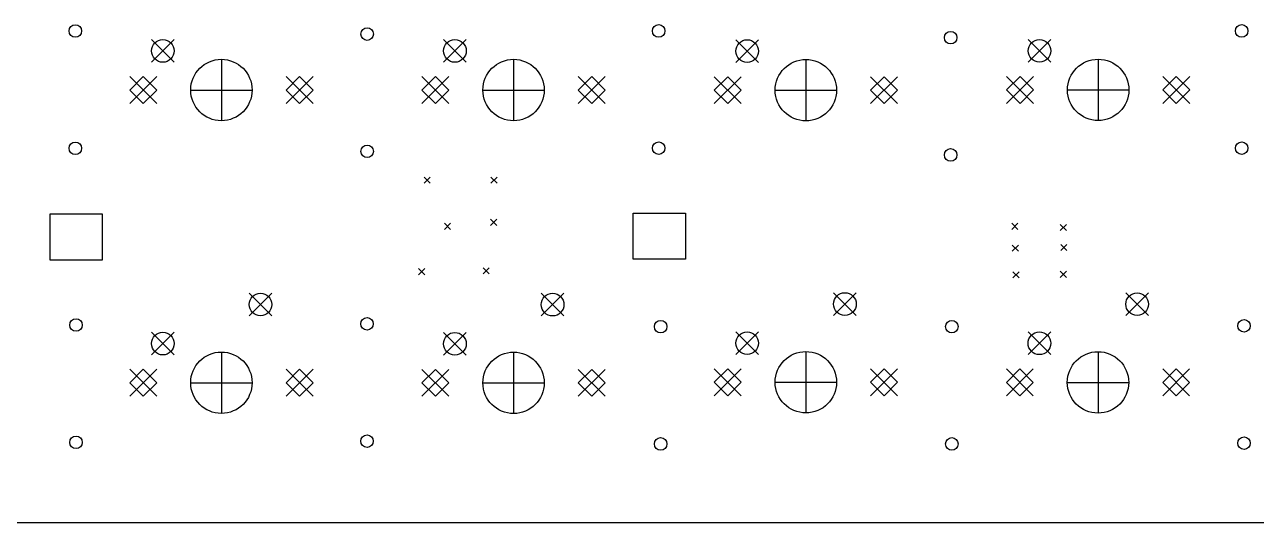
# Model space of a CAD drawing. Extents: x 1.1 to 14.1, y -10.4 to -3.3.
# Drawn here: x 4.166 to 7.318, y -8.411 to -7.138 of the extents above; entities that cross this region are included whole.
import ezdxf

# ---------------------------------------------------------------- set-up
doc = ezdxf.new("R2010")
doc.units = 0
doc.header["$MEASUREMENT"] = 0
doc.layers.add('BLACK', color=7, linetype='CONTINUOUS')

msp = doc.modelspace()

# ---------------------------------------------------------------- linework, layer by layer
at = {"layer": 'BLACK', "linetype": 'CONTINUOUS'}
for p, q in [((4.49082, -7.17661), (4.54869, -7.23448)), ((4.54869, -7.17661), (4.49082, -7.23448)), ((5.23846, -7.17661), (5.29633, -7.23448)), ((5.29633, -7.17661), (5.23846, -7.23448)), ((5.98649, -7.177), (6.04436, -7.23488)), ((6.04436, -7.177), (5.98649, -7.23488)), ((6.73452, -7.17622), (6.7924, -7.23409)), ((6.7924, -7.17622), (6.73452, -7.23409)), ((4.66976, -7.22705), (4.66976, -7.38405)), ((5.4174, -7.22705), (5.4174, -7.38405)), ((6.16543, -7.22744), (6.16543, -7.38444)), ((6.91346, -7.22665), (6.91346, -7.38365)), ((4.43531, -7.2711), (4.50421, -7.34)), ((4.50421, -7.2711), (4.43531, -7.34)), ((4.46976, -7.2711), (4.43531, -7.30555)), ((4.50421, -7.30555), (4.46976, -7.2711)), ((4.83531, -7.2711), (4.90421, -7.34)), ((4.90421, -7.2711), (4.83531, -7.34)), ((4.86976, -7.2711), (4.83531, -7.30555)), ((4.90421, -7.30555), (4.86976, -7.2711)), ((5.18295, -7.2711), (5.25184, -7.34)), ((5.25184, -7.2711), (5.18295, -7.34)), ((5.2174, -7.2711), (5.18295, -7.30555)), ((5.25184, -7.30555), (5.2174, -7.2711)), ((5.58295, -7.2711), (5.65184, -7.34)), ((5.65184, -7.2711), (5.58295, -7.34)), ((5.6174, -7.2711), (5.58295, -7.30555)), ((5.65184, -7.30555), (5.6174, -7.2711)), ((5.93098, -7.27149), (5.99988, -7.34039)), ((5.99988, -7.27149), (5.93098, -7.34039)), ((5.96543, -7.27149), (5.93098, -7.30594)), ((5.99988, -7.30594), (5.96543, -7.27149)), ((6.33098, -7.27149), (6.39988, -7.34039)), ((6.39988, -7.27149), (6.33098, -7.34039)), ((6.36543, -7.27149), (6.33098, -7.30594)), ((6.39988, -7.30594), (6.36543, -7.27149)), ((6.67901, -7.2707), (6.74791, -7.3396)), ((6.74791, -7.2707), (6.67901, -7.3396)), ((6.71346, -7.2707), (6.67901, -7.30515)), ((6.74791, -7.30515), (6.71346, -7.2707)), ((7.07901, -7.2707), (7.14791, -7.3396)), ((7.14791, -7.2707), (7.07901, -7.3396)), ((7.11346, -7.2707), (7.07901, -7.30515)), ((7.14791, -7.30515), (7.11346, -7.2707)), ((4.43531, -7.30555), (4.46976, -7.34)), ((4.46976, -7.34), (4.50421, -7.30555)), ((4.59126, -7.30555), (4.74826, -7.30555)), ((4.83531, -7.30555), (4.86976, -7.34)), ((4.86976, -7.34), (4.90421, -7.30555)), ((5.18295, -7.30555), (5.2174, -7.34)), ((5.2174, -7.34), (5.25184, -7.30555)), ((5.3389, -7.30555), (5.4959, -7.30555)), ((5.58295, -7.30555), (5.6174, -7.34)), ((5.6174, -7.34), (5.65184, -7.30555)), ((5.93098, -7.30594), (5.96543, -7.34039)), ((5.96543, -7.34039), (5.99988, -7.30594)), ((6.08693, -7.30594), (6.24393, -7.30594)), ((6.33098, -7.30594), (6.36543, -7.34039)), ((6.36543, -7.34039), (6.39988, -7.30594)), ((6.67901, -7.30515), (6.71346, -7.3396)), ((6.71346, -7.3396), (6.74791, -7.30515)), ((6.83496, -7.30515), (6.99196, -7.30515)), ((7.07901, -7.30515), (7.11346, -7.3396)), ((7.11346, -7.3396), (7.14791, -7.30515)), ((5.18853, -7.52816), (5.20428, -7.5439)), ((5.20428, -7.52816), (5.18853, -7.5439)), ((5.35953, -7.52816), (5.37528, -7.54391)), ((5.37528, -7.52816), (5.35953, -7.54391)), ((4.23187, -7.74046), (4.23187, -7.62246)), ((4.23187, -7.62246), (4.36487, -7.62246)), ((4.36487, -7.62246), (4.36487, -7.74046)), ((5.72387, -7.73846), (5.72387, -7.62046)), ((5.72387, -7.62046), (5.85787, -7.62046)), ((5.85787, -7.62046), (5.85787, -7.73846)), ((5.24053, -7.64616), (5.25628, -7.6619)), ((5.25628, -7.64616), (5.24053, -7.6619)), ((5.35853, -7.63616), (5.37428, -7.65191)), ((5.37428, -7.63616), (5.35853, -7.65191)), ((6.69253, -7.64616), (6.70828, -7.6619)), ((6.70828, -7.64616), (6.69253, -7.6619)), ((6.81653, -7.64916), (6.83228, -7.66491)), ((6.83228, -7.64916), (6.81653, -7.66491)), ((6.69353, -7.70216), (6.70928, -7.71791)), ((6.70928, -7.70216), (6.69353, -7.71791)), ((6.81753, -7.70016), (6.83328, -7.71591)), ((6.83328, -7.70016), (6.81753, -7.71591)), ((4.36487, -7.74046), (4.23187, -7.74046)), ((5.85787, -7.73846), (5.72387, -7.73846)), ((5.17453, -7.76216), (5.19028, -7.77791)), ((5.19028, -7.76216), (5.17453, -7.77791)), ((5.33953, -7.76016), (5.35528, -7.77591)), ((5.35528, -7.76016), (5.33953, -7.77591)), ((6.69553, -7.77016), (6.71128, -7.78591)), ((6.71128, -7.77016), (6.69553, -7.78591)), ((6.81653, -7.76916), (6.83228, -7.78491)), ((6.83228, -7.76916), (6.81653, -7.78491)), ((4.74082, -7.82504), (4.79869, -7.88291)), ((4.79869, -7.82504), (4.74082, -7.88291)), ((5.48846, -7.82543), (5.54633, -7.8833)), ((5.54633, -7.82543), (5.48846, -7.8833)), ((6.23649, -7.82385), (6.29436, -7.88173)), ((6.29436, -7.82385), (6.23649, -7.88173)), ((6.98413, -7.82425), (7.042, -7.88212)), ((7.042, -7.82425), (6.98413, -7.88212)), ((4.49082, -7.92504), (4.54869, -7.98291)), ((4.54869, -7.92504), (4.49082, -7.98291)), ((5.23846, -7.92543), (5.29633, -7.9833)), ((5.29633, -7.92543), (5.23846, -7.9833)), ((5.98649, -7.92385), (6.04436, -7.98173)), ((6.04436, -7.92385), (5.98649, -7.98173)), ((6.73413, -7.92425), (6.792, -7.98212)), ((6.792, -7.92425), (6.73413, -7.98212)), ((6.16543, -7.97429), (6.16543, -8.13129)), ((4.66976, -7.97547), (4.66976, -8.13247)), ((5.4174, -7.97587), (5.4174, -8.13287)), ((6.91306, -7.97468), (6.91306, -8.13168)), ((4.43531, -8.01952), (4.50421, -8.08842)), ((4.50421, -8.01952), (4.43531, -8.08842)), ((4.46976, -8.01952), (4.43531, -8.05397)), ((4.50421, -8.05397), (4.46976, -8.01952)), ((4.83531, -8.01952), (4.90421, -8.08842)), ((4.90421, -8.01952), (4.83531, -8.08842)), ((4.86976, -8.01952), (4.83531, -8.05397)), ((4.90421, -8.05397), (4.86976, -8.01952)), ((5.18295, -8.01992), (5.25184, -8.08881)), ((5.25184, -8.01992), (5.18295, -8.08881)), ((5.2174, -8.01992), (5.18295, -8.05437)), ((5.25184, -8.05437), (5.2174, -8.01992)), ((5.58295, -8.01992), (5.65184, -8.08881)), ((5.65184, -8.01992), (5.58295, -8.08881)), ((5.6174, -8.01992), (5.58295, -8.05437)), ((5.65184, -8.05437), (5.6174, -8.01992)), ((5.93098, -8.01834), (5.99988, -8.08724)), ((5.99988, -8.01834), (5.93098, -8.08724)), ((5.96543, -8.01834), (5.93098, -8.05279)), ((5.99988, -8.05279), (5.96543, -8.01834)), ((6.33098, -8.01834), (6.39988, -8.08724)), ((6.39988, -8.01834), (6.33098, -8.08724)), ((6.36543, -8.01834), (6.33098, -8.05279)), ((6.39988, -8.05279), (6.36543, -8.01834)), ((6.67862, -8.01874), (6.74751, -8.08763)), ((6.74751, -8.01874), (6.67862, -8.08763)), ((6.71306, -8.01874), (6.67862, -8.05318)), ((6.74751, -8.05318), (6.71306, -8.01874)), ((7.07862, -8.01874), (7.14751, -8.08763)), ((7.14751, -8.01874), (7.07862, -8.08763)), ((7.11306, -8.01874), (7.07862, -8.05318)), ((7.14751, -8.05318), (7.11306, -8.01874)), ((4.43531, -8.05397), (4.46976, -8.08842)), ((4.46976, -8.08842), (4.50421, -8.05397)), ((4.59126, -8.05397), (4.74826, -8.05397)), ((4.83531, -8.05397), (4.86976, -8.08842)), ((4.86976, -8.08842), (4.90421, -8.05397)), ((5.18295, -8.05437), (5.2174, -8.08881)), ((5.2174, -8.08881), (5.25184, -8.05437)), ((5.3389, -8.05437), (5.4959, -8.05437)), ((5.58295, -8.05437), (5.6174, -8.08881)), ((5.6174, -8.08881), (5.65184, -8.05437)), ((5.93098, -8.05279), (5.96543, -8.08724)), ((5.96543, -8.08724), (5.99988, -8.05279)), ((6.08693, -8.05279), (6.24393, -8.05279)), ((6.33098, -8.05279), (6.36543, -8.08724)), ((6.36543, -8.08724), (6.39988, -8.05279)), ((6.67862, -8.05318), (6.71306, -8.08763)), ((6.71306, -8.08763), (6.74751, -8.05318)), ((6.83456, -8.05318), (6.99156, -8.05318)), ((7.07862, -8.05318), (7.11306, -8.08763)), ((7.11306, -8.08763), (7.14751, -8.05318)), ((1.25086, -8.41106), (7.66779, -8.41106))]:
    msp.add_line(p, q, dxfattribs=at)
at = {"layer": 'BLACK'}
for centre, radius in [((4.29585, -7.15449), 0.016), ((5.04285, -7.16249), 0.016), ((5.78885, -7.15437), 0.016), ((7.28085, -7.15437), 0.016), ((4.51976, -7.20555), 0.02894), ((5.2674, -7.20555), 0.02894), ((6.01543, -7.20594), 0.02894), ((6.53585, -7.17149), 0.016), ((6.76346, -7.20515), 0.02894), ((4.66976, -7.30555), 0.0785), ((5.4174, -7.30555), 0.0785), ((6.16543, -7.30594), 0.0785), ((6.91346, -7.30515), 0.0785), ((4.29585, -7.45449), 0.016), ((5.78885, -7.45437), 0.016), ((7.28085, -7.45437), 0.016), ((5.04285, -7.46249), 0.016), ((6.53585, -7.47149), 0.016), ((4.76976, -7.85397), 0.02894), ((5.5174, -7.85437), 0.02894), ((6.26543, -7.85279), 0.02894), ((7.01306, -7.85318), 0.02894), ((4.29785, -7.90649), 0.016), ((5.04255, -7.90349), 0.016), ((5.79385, -7.91049), 0.016), ((6.53885, -7.91049), 0.016), ((7.28685, -7.90849), 0.016), ((4.51976, -7.95397), 0.02894), ((5.2674, -7.95437), 0.02894), ((6.01543, -7.95279), 0.02894), ((6.76306, -7.95318), 0.02894), ((6.16543, -8.05279), 0.0785), ((4.66976, -8.05397), 0.0785), ((5.4174, -8.05437), 0.0785), ((6.91306, -8.05318), 0.0785), ((4.29785, -8.20649), 0.016), ((5.04255, -8.20349), 0.016), ((5.79385, -8.21049), 0.016), ((6.53885, -8.21049), 0.016), ((7.28685, -8.20849), 0.016)]:
    msp.add_circle(centre, radius, dxfattribs=at)

doc.saveas('drawing.dxf')
